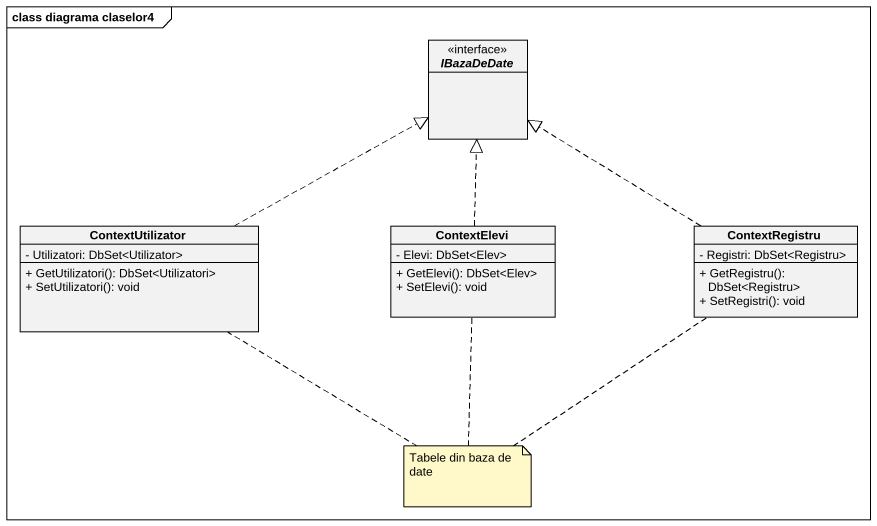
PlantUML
@startuml
mainframe class diagrama claselor4
hide circle
hide empty members
skinparam classAttributeIconSize 0
interface IBazaDeDate
class ContextUtilizator {
  - Utilizatori: DbSet<Utilizator>
  + GetUtilizatori(): DbSet<Utilizatori>
  + SetUtilizatori(): void
}
class ContextElevi {
  - Elevi: DbSet<Elev>
  + GetElevi(): DbSet<Elev>
  + SetElevi(): void
}
class ContextRegistru {
  - Registri: DbSet<Registru>
  + GetRegistru(): DbSet<Registru>
  + SetRegistri(): void
}
ContextUtilizator .right.|> IBazaDeDate
ContextElevi .up.|> IBazaDeDate
ContextRegistru .up.|> IBazaDeDate
note as N1
  Tabele din baza de date
end note
N1 .. ContextElevi
N1 .. ContextRegistru
N1 .. ContextUtilizator
@enduml
